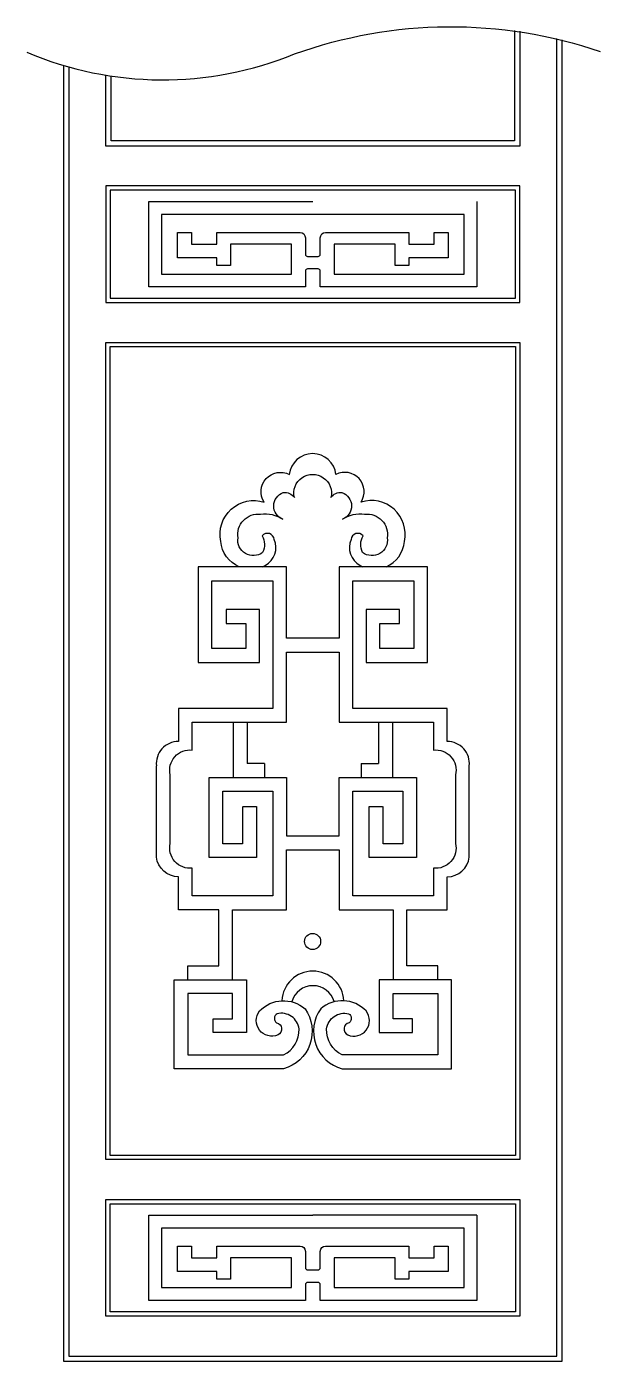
# Model space of a CAD drawing. Header units: metres. Extents: x -1199 to -788, y 0 to 956.
import ezdxf

# ---------------------------------------------------------------- set-up
doc = ezdxf.new("R2010")
doc.units = ezdxf.units.M
for name, color, linetype in [('3', 3, 'Continuous'), ('4', 4, 'Continuous'), ('7', 7, 'Continuous')]:
    doc.layers.add(name, color=color, linetype=linetype)

msp = doc.modelspace()

# ---------------------------------------------------------------- linework, layer by layer
at = {"layer": '3'}
for p, q in [((-1051, 457.58), (-1051, 418.15)), ((-1041.12, 457.58), (-1041.12, 428.03)), ((-946.89, 457.58), (-946.89, 428.03)), ((-937.01, 457.58), (-937.01, 418.15)), ((-1028.64, 428.03), (-1041.12, 428.03)), ((-1028.64, 428.03), (-1028.64, 418.15)), ((-959.37, 428.03), (-946.89, 428.03)), ((-959.37, 428.03), (-959.37, 418.15)), ((-876.62, 104.57), (-994, 104.57))]:
    msp.add_line(p, q, dxfattribs=at)
for points in [[(-1198.91, 937.43, 0.2), (-1007.18, 936.1, -0.17), (-788.16, 937.93)], [(-876.62, 830.37), (-876.62, 769.43), (-988.68, 769.43), (-988.68, 780.74, 0.41), (-990.2, 782.26), (-994, 782.26), (-997.8, 782.26, 0.41), (-999.32, 780.74), (-999.32, 769.43), (-1111.39, 769.43), (-1111.39, 830.37), (-994, 830.37)], [(-1046.79, 568.85, -0.28), (-1059.84, 587.11, -0.58), (-1028.86, 615.18, -0.77), (-1010.84, 634.98)], [(-1030.18, 568.85, 0.03), (-1028.14, 569.84, 0.39), (-1021.65, 588.55, 0.66), (-1030.3, 591.07, -0.25), (-1029.94, 579.2, -0.68), (-1047.59, 589.63, -0.5), (-1031.38, 606.55, -0.19), (-1015.53, 602.95, -0.7), (-1015.17, 622.02, -0.3), (-1007.24, 618.42, -1.27), (-981.06, 618.42, -0.3), (-973.14, 622.02, -0.7), (-972.78, 602.95, -0.19), (-956.93, 606.55, -0.5), (-940.71, 589.63, -0.68), (-958.37, 579.2, -0.25), (-958.01, 591.07, 0.66), (-966.65, 588.55, 0.39), (-960.17, 569.84, 0.03), (-958.12, 568.85)], [(-941.52, 568.85, 0.28), (-928.46, 587.11, 0.58), (-959.45, 615.18, 0.77), (-977.46, 634.98)], [(-881.99, 426.28, 0.45), (-897.79, 443.82), (-897.79, 467.46), (-965.3, 467.46), (-965.3, 558.97), (-921.69, 558.97), (-921.69, 510.32), (-945.95, 510.32), (-945.95, 528.4), (-931.91, 528.4), (-931.91, 538.28), (-955.83, 538.28), (-955.83, 500.44), (-911.81, 500.44), (-911.81, 568.85), (-975.18, 568.85), (-975.18, 517.69), (-994, 517.69), (-1012.83, 517.69), (-1012.83, 568.85), (-1076.2, 568.85), (-1076.2, 500.44), (-1032.17, 500.44), (-1032.17, 538.28), (-1056.1, 538.28), (-1056.1, 528.4), (-1042.05, 528.4), (-1042.05, 510.32), (-1066.32, 510.32), (-1066.32, 558.97), (-1022.71, 558.97), (-1022.71, 467.46), (-1090.21, 467.46), (-1090.21, 443.82, 0.45), (-1106.01, 426.28)], [(-1044.31, 397.35), (-1044.31, 370.51), (-1058.41, 370.51), (-1058.41, 408.27), (-1022.71, 408.27), (-1022.71, 333.21), (-1080.33, 333.21), (-1080.33, 353.09, -0.52), (-1096.13, 370.89), (-1096.13, 419.89, -0.52), (-1080.33, 437.7), (-1080.33, 457.58), (-1012.83, 457.58), (-1012.83, 507.81), (-994, 507.81), (-975.18, 507.81), (-975.18, 457.58), (-907.67, 457.58), (-907.67, 437.7, -0.52), (-891.87, 419.89), (-891.87, 370.89, -0.52), (-907.67, 353.09), (-907.67, 333.21), (-965.3, 333.21), (-965.3, 408.27), (-929.6, 408.27), (-929.6, 370.51), (-943.7, 370.51), (-943.7, 397.35)], [(-1083.5, 273.18), (-1083.5, 283.06), (-1061.31, 283.06), (-1061.31, 323.33), (-1090.21, 323.33), (-1090.21, 346.97, -0.38), (-1106.01, 361.01), (-1106.01, 426.28)], [(-904.5, 273.18), (-904.5, 283.06), (-926.7, 283.06), (-926.7, 323.33), (-897.79, 323.33), (-897.79, 346.97, 0.38), (-881.99, 361.01), (-881.99, 426.28)], [(-876.62, 104.57), (-876.62, 43.63), (-988.68, 43.63), (-988.68, 54.94, 0.41), (-990.2, 56.46), (-994, 56.46), (-997.8, 56.46, 0.41), (-999.32, 54.94), (-999.32, 43.63), (-1111.39, 43.63), (-1111.39, 104.57), (-994, 104.57)]]:
    msp.add_lwpolyline(points, format="xyb", dxfattribs=at)
for points in [[(-1168.8, 927.01), (-1168.8, 3.8), (-819.2, 3.8), (-819.2, 947.12)], [(-845.8, 952.39), (-845.8, 870.2), (-1142.2, 870.2), (-1142.2, 921.16)], [(-1043.78, 397.35), (-1034.43, 397.35), (-1034.43, 360.63), (-1068.29, 360.63), (-1068.29, 418.15), (-1012.83, 418.15), (-1012.83, 376.17), (-994, 376.17), (-975.18, 376.17), (-975.18, 418.15), (-919.72, 418.15), (-919.72, 360.63), (-953.58, 360.63), (-953.58, 397.35), (-944.22, 397.35)], [(-1051.43, 273.18), (-1051.43, 323.33), (-1012.83, 323.33), (-1012.83, 366.29), (-994, 366.29), (-975.18, 366.29), (-975.18, 323.33), (-936.58, 323.33), (-936.58, 273.18)]]:
    msp.add_lwpolyline(points, dxfattribs=at)
for points in [[(-1139.16, 838.66), (-1139.16, 761.14), (-848.84, 761.14), (-848.84, 838.66)], [(-1139.16, 147.44), (-1139.16, 726.56), (-848.84, 726.56), (-848.84, 147.44)], [(-1139.16, 35.34), (-1139.16, 112.86), (-848.84, 112.86), (-848.84, 35.34)]]:
    msp.add_lwpolyline(points, close=True, dxfattribs=at)
for points in [[(-999.32, 792.73, 0.41), (-997.8, 791.21), (-994, 791.21), (-990.2, 791.21, 0.41), (-988.68, 792.73), (-988.68, 804.53, -0.41), (-984.88, 808.33), (-925.16, 808.33), (-925.16, 799.9), (-907.02, 799.9), (-907.02, 808.33), (-897.14, 808.33), (-897.14, 790.02), (-925.16, 790.02), (-925.16, 784.63), (-935.04, 784.63), (-935.04, 799.9), (-978.8, 799.9), (-978.8, 778.55), (-885.74, 778.55), (-885.74, 821.25), (-994, 821.25), (-1102.27, 821.25), (-1102.27, 778.55), (-1009.2, 778.55), (-1009.2, 799.9), (-1052.96, 799.9), (-1052.96, 784.63), (-1062.84, 784.63), (-1062.84, 790.02), (-1090.87, 790.02), (-1090.87, 808.33), (-1080.99, 808.33), (-1080.99, 799.9), (-1062.84, 799.9), (-1062.84, 808.33), (-1003.12, 808.33, -0.41), (-999.32, 804.53)], [(-1083.5, 219.33), (-1014.97, 219.33, 0.29), (-1003.79, 237.97, 0.44), (-1019.59, 248.92, 0.56), (-1019.92, 242.48, -0.71), (-1018.95, 233.78, -0.78), (-1032.17, 250.85, -0.4), (-999.6, 252.46, -0.52), (-1014.97, 209.45), (-1093.38, 209.45), (-1093.38, 273.18), (-1041.55, 273.18), (-1041.55, 235.34), (-1065.47, 235.34), (-1065.47, 245.22), (-1051.43, 245.22), (-1051.43, 263.3), (-1083.5, 263.3)], [(-922.53, 245.22), (-936.58, 245.22), (-936.58, 263.3), (-904.5, 263.3), (-904.5, 219.33), (-973.04, 219.33, -0.29), (-984.21, 237.97, -0.44), (-968.41, 248.92, -0.56), (-968.09, 242.48, 0.71), (-969.05, 233.78, 0.78), (-955.83, 250.85, 0.4), (-988.4, 252.46, 0.52), (-973.04, 209.45), (-894.62, 209.45), (-894.62, 273.18), (-946.46, 273.18), (-946.46, 235.34), (-922.53, 235.34)], [(-999.32, 66.93, 0.41), (-997.8, 65.41), (-994, 65.41), (-990.2, 65.41, 0.41), (-988.68, 66.93), (-988.68, 78.73, -0.41), (-984.88, 82.53), (-925.16, 82.53), (-925.16, 74.1), (-907.02, 74.1), (-907.02, 82.53), (-897.14, 82.53), (-897.14, 64.22), (-925.16, 64.22), (-925.16, 58.83), (-935.04, 58.83), (-935.04, 74.1), (-978.8, 74.1), (-978.8, 52.75), (-885.74, 52.75), (-885.74, 95.45), (-994, 95.45), (-1102.27, 95.45), (-1102.27, 52.75), (-1009.2, 52.75), (-1009.2, 74.1), (-1052.96, 74.1), (-1052.96, 58.83), (-1062.84, 58.83), (-1062.84, 64.22), (-1090.87, 64.22), (-1090.87, 82.53), (-1080.99, 82.53), (-1080.99, 74.1), (-1062.84, 74.1), (-1062.84, 82.53), (-1003.12, 82.53, -0.41), (-999.32, 78.73)]]:
    msp.add_lwpolyline(points, format="xyb", close=True, dxfattribs=at)
msp.add_circle((-994.18, 300.63), 5.76, dxfattribs=at)
for centre, radius, start, end in [((-994.15, 633.17), 16.79, 6.19, 173.81), ((-994, 257.16), 22.24, 2.76, 177.24), ((-993.88, 253.18), 15.78, 16.06, 164.18)]:
    msp.add_arc(centre, radius, start, end, dxfattribs=at)
at = {"layer": '4'}
for points in [[(-1172.6, 928.09), (-1172.6, 0), (-815.4, 0), (-815.4, 946.17)], [(-849.6, 952.95), (-849.6, 874), (-1138.4, 874), (-1138.4, 920.57)]]:
    msp.add_lwpolyline(points, dxfattribs=at)
at = {"layer": '7'}
for points in [[(-1142.2, 841.7), (-1142.2, 758.1), (-845.8, 758.1), (-845.8, 841.7)], [(-1142.2, 144.4), (-1142.2, 729.6), (-845.8, 729.6), (-845.8, 144.4)], [(-1142.2, 32.3), (-1142.2, 115.9), (-845.8, 115.9), (-845.8, 32.3)]]:
    msp.add_lwpolyline(points, close=True, dxfattribs=at)

doc.saveas('drawing.dxf')
